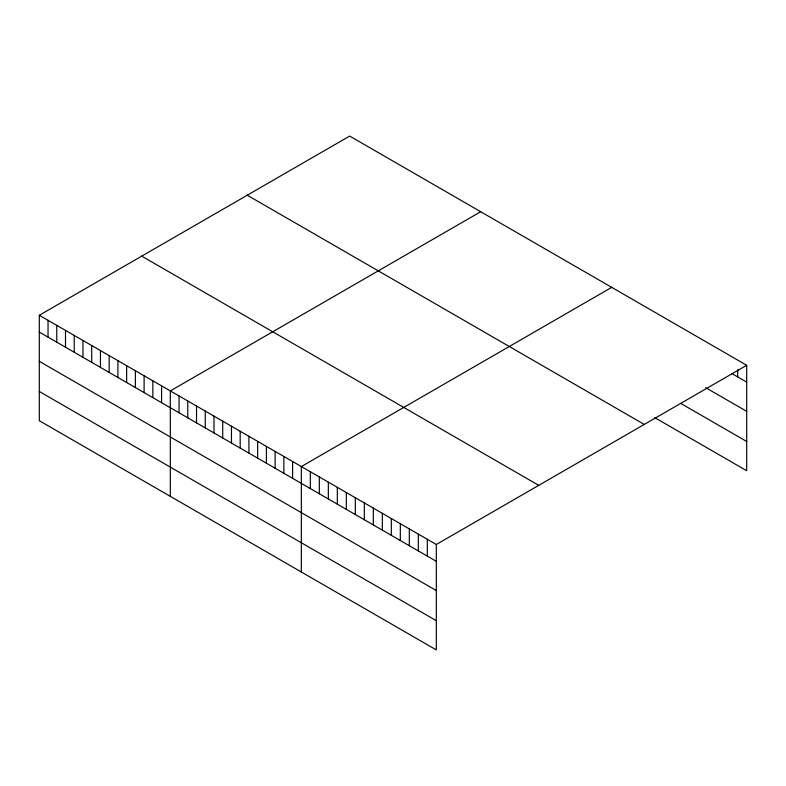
<?xml version="1.0" encoding="UTF-8"?>
<svg xmlns="http://www.w3.org/2000/svg" width="786" height="786" viewBox="0 0 786 786"><rect width="100%" height="100%" fill="white"/><g stroke="black" fill="none" stroke-linecap="round" stroke-linejoin="round"><path stroke-width="1.18" d="M39.3 315.274L436.318 544.492L436.318 649.924L39.3 420.707L39.3 315.274L349.682 136.076L746.7 365.294L746.7 470.726L654.709 417.612M480.698 211.719L170.316 390.917L170.316 496.349M611.714 287.362L301.333 466.56L301.333 571.992M436.318 544.492L746.7 365.294M731.697 373.458L746.7 382.114M705.7 387.685L746.7 411.353M680.705 403.385L746.7 441.486M247.256 195.213L644.274 424.43M141.726 256.138L538.744 485.355M39.3 332.095L436.318 561.312M39.3 361.334L436.318 590.551M39.3 391.467L436.318 620.685M737.7 369.705L737.7 376.916M427.319 539.294L427.319 556.115M418.319 534.097L418.319 550.917M409.319 528.909L409.319 545.73M400.32 523.712L400.32 540.532M391.32 518.514L391.32 535.335M382.32 513.317L382.32 530.137M373.321 508.12L373.321 524.94M364.321 502.922L364.321 519.752M355.321 497.735L355.321 514.555M346.321 492.537L346.321 509.357M337.332 487.34L337.332 504.16M328.332 482.142L328.332 498.963M319.332 476.945L319.332 493.765M310.332 471.757L310.332 488.578M292.598 461.52L292.598 478.34M283.864 456.47L283.864 473.29M275.129 451.429L275.129 468.25M266.395 446.389L266.395 463.209M257.661 441.349L257.661 458.169M248.926 436.299L248.926 453.119M240.192 431.259L240.192 448.079M231.457 426.218L231.457 443.039M222.723 421.178L222.723 437.999M213.989 416.128L213.989 432.948M205.254 411.088L205.254 427.908M196.52 406.048L196.52 422.868M187.785 401.007L187.785 417.828M179.051 395.957L179.051 412.778M161.582 385.877L161.582 402.697M152.848 380.827L152.848 397.647M144.113 375.787L144.113 392.607M135.379 370.746L135.379 387.567M126.644 365.706L126.644 382.527M117.91 360.656L117.91 377.476M109.175 355.616L109.175 372.436M100.441 350.576L100.441 367.396M91.707 345.535L91.707 362.356M82.972 340.485L82.972 357.306M74.238 335.445L74.238 352.266M65.503 330.405L65.503 347.225M56.769 325.365L56.769 342.185M48.034 320.315L48.034 337.135"/></g></svg>
